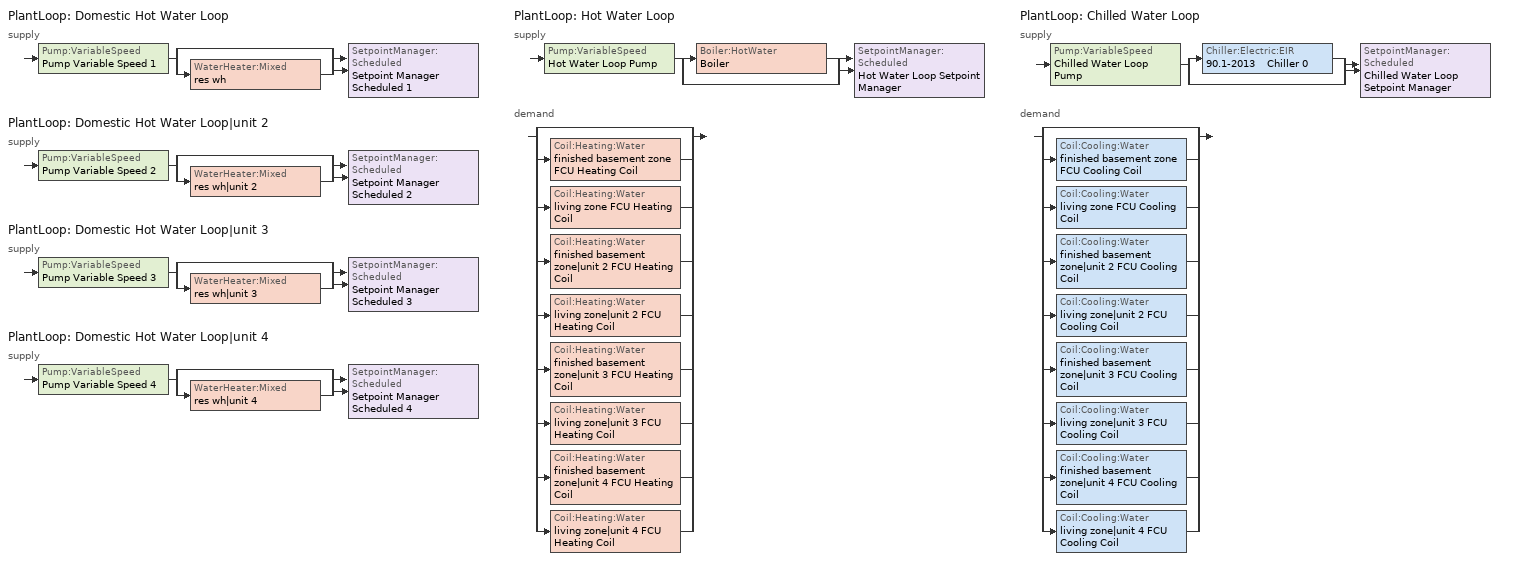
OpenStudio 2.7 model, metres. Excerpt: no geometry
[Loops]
PlantLoop 'Domestic Hot Water Loop'
 supply: Pump:VariableSpeed 'Pump Variable Speed 1' > split
  | bypass
  | WaterHeater:Mixed 'res wh'
  join > SetpointManager:Scheduled 'Setpoint Manager Scheduled 1'
PlantLoop 'Domestic Hot Water Loop|unit 2'
 supply: Pump:VariableSpeed 'Pump Variable Speed 2' > split
  | bypass
  | WaterHeater:Mixed 'res wh|unit 2'
  join > SetpointManager:Scheduled 'Setpoint Manager Scheduled 2'
PlantLoop 'Domestic Hot Water Loop|unit 3'
 supply: Pump:VariableSpeed 'Pump Variable Speed 3' > split
  | bypass
  | WaterHeater:Mixed 'res wh|unit 3'
  join > SetpointManager:Scheduled 'Setpoint Manager Scheduled 3'
PlantLoop 'Domestic Hot Water Loop|unit 4'
 supply: Pump:VariableSpeed 'Pump Variable Speed 4' > split
  | bypass
  | WaterHeater:Mixed 'res wh|unit 4'
  join > SetpointManager:Scheduled 'Setpoint Manager Scheduled 4'
PlantLoop 'Hot Water Loop'
 supply: Pump:VariableSpeed 'Hot Water Loop Pump' > split
  | Boiler:HotWater 'Boiler'
  | bypass
  join > SetpointManager:Scheduled 'Hot Water Loop Setpoint Manager'
 demand: split
  | bypass
  | Coil:Heating:Water 'finished basement zone FCU Heating Coil'
  | Coil:Heating:Water 'living zone FCU Heating Coil'
  | Coil:Heating:Water 'finished basement zone|unit 2 FCU Heating Coil'
  | Coil:Heating:Water 'living zone|unit 2 FCU Heating Coil'
  | Coil:Heating:Water 'finished basement zone|unit 3 FCU Heating Coil'
  | Coil:Heating:Water 'living zone|unit 3 FCU Heating Coil'
  | Coil:Heating:Water 'finished basement zone|unit 4 FCU Heating Coil'
  | Coil:Heating:Water 'living zone|unit 4 FCU Heating Coil'
PlantLoop 'Chilled Water Loop'
 supply: Pump:VariableSpeed 'Chilled Water Loop Pump' > split
  | Chiller:Electric:EIR '90.1-2013    Chiller 0'
  | bypass
  join > SetpointManager:Scheduled 'Chilled Water Loop Setpoint Manager'
 demand: split
  | bypass
  | Coil:Cooling:Water 'finished basement zone FCU Cooling Coil'
  | Coil:Cooling:Water 'living zone FCU Cooling Coil'
  | Coil:Cooling:Water 'finished basement zone|unit 2 FCU Cooling Coil'
  | Coil:Cooling:Water 'living zone|unit 2 FCU Cooling Coil'
  | Coil:Cooling:Water 'finished basement zone|unit 3 FCU Cooling Coil'
  | Coil:Cooling:Water 'living zone|unit 3 FCU Cooling Coil'
  | Coil:Cooling:Water 'finished basement zone|unit 4 FCU Cooling Coil'
  | Coil:Cooling:Water 'living zone|unit 4 FCU Cooling Coil'
[Sizing:Zone] Zone Cooling Design Supply Air Temperature Input Method=SupplyAirTemperature; Zone Cooling Design Supply Air Temperature {C}=12.7778; Zone Cooling Design Supply Air Temperature Difference {deltaC}=11.11; Zone Heating Design Supply Air Temperature Input Method=SupplyAirTemperature; Zone Heating Design Supply Air Temperature {C}=40; Zone Heating Design Supply Air Temperature Difference {deltaC}=11.11; Zone Cooling Design Supply Air Humidity Ratio {kg-H2O/kg-air}=0.0085; Zone Heating Design Supply Air Humidity Ratio {kg-H2O/kg-air}=0.008; Cooling Design Air Flow Method=DesignDay; Heating Design Air Flow Method=DesignDay; Account for Dedicated Outdoor Air System=No; Dedicated Outdoor Air System Control Strategy=NeutralSupplyAir; Dedicated Outdoor Air Low Setpoint Temperature for Design {C}=autosize; Dedicated Outdoor Air High Setpoint Temperature for Design {C}=autosize
living zone; living zone|unit 2; living zone|unit 3; living zone|unit 4; finished basement zone; finished basement zone|unit 2; finished basement zone|unit 3; finished basement zone|unit 4
[Zone equipment]
living zone: living zone FCU
living zone|unit 2: living zone|unit 2 FCU
living zone|unit 3: living zone|unit 3 FCU
living zone|unit 4: living zone|unit 4 FCU
finished basement zone: finished basement zone FCU
finished basement zone|unit 2: finished basement zone|unit 2 FCU
finished basement zone|unit 3: finished basement zone|unit 3 FCU
finished basement zone|unit 4: finished basement zone|unit 4 FCU
[PlantLoop] Glycol Concentration=0; Load Distribution Scheme=Optimal
Name | Maximum Loop Flow Rate {m3/s} | Plant Loop Volume {m3} | Fluid Type | Minimum Loop Temperature {C} | Maximum Loop Temperature {C}
Domestic Hot Water Loop; Domestic Hot Water Loop|unit 2; Domestic Hot Water Loop|unit 3; Domestic Hot Water Loop|unit 4 | 0.01 | 0.003
Hot Water Loop |  | Autocalculate | Water | 10
Chilled Water Loop |  | Autocalculate |  | 1 | 40
[Sizing:Plant] Sizing Option=NonCoincident; Zone Timesteps in Averaging Window=1; Coincident Sizing Factor Mode=None
Name | Loop Type | Design Loop Exit Temperature {C} | Loop Design Temperature Difference {deltaC}
Domestic Hot Water Loop; Domestic Hot Water Loop|unit 2; Domestic Hot Water Loop|unit 3; Domestic Hot Water Loop|unit 4 | Heating | 52.6667 | 5.55556
Hot Water Loop | Heating | 82.2222 | 11.1111
Chilled Water Loop | Cooling | 6.66667 | 5.61111
[Pump:VariableSpeed] Pump Control Type=Intermittent; Skin Loss Radiative Fraction=0.5; Design Power Sizing Method=PowerPerFlowPerPressure; Design Electric Power per Unit Flow Rate {W/(m3/s)}=348701.1; Design Shaft Power per Unit Flow Rate per Unit Head {W-s/m3-Pa}=1.28205; Design Minimum Flow Rate Fraction=0
Name | Rated Flow Rate {m3/s} | Rated Pump Head {Pa} | Rated Power Consumption {W} | Motor Efficiency | Fraction of Motor Inefficiencies to Fluid Stream | Coefficient 1 of the Part Load Performance Curve | Coefficient 2 of the Part Load Performance Curve | Coefficient 3 of the Part Load Performance Curve | Coefficient 4 of the Part Load Performance Curve
Pump Variable Speed 1; Pump Variable Speed 2; Pump Variable Speed 3; Pump Variable Speed 4 | 0.01 | 1 | 0 | 1 | 0 | 0 | 1 | 0 | 0
Hot Water Loop Pump |  | 179344 |  | 0.9
Chilled Water Loop Pump |  | 179344 |  | 0.9 | 0 | 0 | 1 | 0 | 0
[SetpointManager:Scheduled] Control Variable=Temperature
Name | Schedule
Setpoint Manager Scheduled 1 | dhw temp
Setpoint Manager Scheduled 2 | dhw temp 1
Setpoint Manager Scheduled 3 | dhw temp 2
Setpoint Manager Scheduled 4 | dhw temp 3
Hot Water Loop Setpoint Manager | Hot Water Loop Temp - 180F
Chilled Water Loop Setpoint Manager | Chilled Water Loop Temp - 44F
[WaterHeater:Mixed] Tank Volume {m3}=0.143846; Deadband Temperature Difference {deltaC}=2; Maximum Temperature Limit {C}=99; Heater Control Type=Cycle; Heater Maximum Capacity {W}=11722.8; Heater Minimum Capacity {W}=0; Heater Fuel Type=NaturalGas; Heater Thermal Efficiency=0.773298; Off Cycle Parasitic Fuel Consumption Rate {W}=0; Off Cycle Parasitic Fuel Type=Electricity; Off Cycle Parasitic Heat Fraction to Tank=0; On Cycle Parasitic Fuel Consumption Rate {W}=0; On Cycle Parasitic Fuel Type=Electricity; On Cycle Parasitic Heat Fraction to Tank=0; Ambient Temperature Indicator=ThermalZone; Off Cycle Loss Coefficient to Ambient Temperature {W/K}=4.15693; Off Cycle Loss Fraction to Thermal Zone=0.64; On Cycle Loss Coefficient to Ambient Temperature {W/K}=4.15693; On Cycle Loss Fraction to Thermal Zone=1; Use Side Effectiveness=1; Source Side Effectiveness=1; Use Side Design Flow Rate {m3/s}=autosize; Source Side Design Flow Rate {m3/s}=autosize; Indirect Water Heating Recovery Time {hr}=1.5; Source Side Flow Control Mode=IndirectHeatPrimarySetpoint
Name | Setpoint Temperature Schedule | Ambient Temperature Thermal Zone
res wh | WH Setpoint Temp | finished basement zone
res wh|unit 2 | WH Setpoint Temp 1 | finished basement zone|unit 2
res wh|unit 3 | WH Setpoint Temp 2 | finished basement zone|unit 3
res wh|unit 4 | WH Setpoint Temp 3 | finished basement zone|unit 4
[Boiler:HotWater]
Boiler: Fuel Type=NaturalGas; Nominal Thermal Efficiency=0.78; Efficiency Curve Temperature Evaluation Variable=LeavingBoiler; Design Water Outlet Temperature {C}=82.2222; Minimum Part Load Ratio=0; Maximum Part Load Ratio=1.2; Optimum Part Load Ratio=1; Water Outlet Upper Temperature Limit {C}=95; Boiler Flow Mode=LeavingSetpointModulated; Parasitic Electric Load {W}=0; Sizing Factor=1
[Chiller:Electric:EIR]
90.1-2013    Chiller 0: Reference Capacity {W}=Autosize; Reference COP {W/W}=5.5; Reference Leaving Chilled Water Temperature {C}=6.66667; Reference Entering Condenser Fluid Temperature {C}=35; Cooling Capacity Function of Temperature Curve=Curve Biquadratic 1; Electric Input to Cooling Output Ratio Function of Temperature Curve=Curve Biquadratic 2; Electric Input to Cooling Output Ratio Function of Part Load Ratio Curve=Curve Quadratic 1; Minimum Part Load Ratio=0.15; Maximum Part Load Ratio=1; Optimum Part Load Ratio=1; Minimum Unloading Ratio=0.25; Condenser Type=AirCooled; Leaving Chilled Water Lower Temperature Limit {C}=2.22222; Chiller Flow Mode=ConstantFlow; Design Heat Recovery Water Flow Rate {m3/s}=0; Sizing Factor=1; Basin Heater Capacity {W/K}=0; Basin Heater Setpoint Temperature {C}=10
[Coil:Cooling:Water] Availability Schedule=residential cooling season; Design Inlet Water Temperature {C}=Autosize; Heat Exchanger Configuration=CrossFlow
finished basement zone FCU Cooling Coil; living zone FCU Cooling Coil; finished basement zone|unit 2 FCU Cooling Coil; living zone|unit 2 FCU Cooling Coil; finished basement zone|unit 3 FCU Cooling Coil; living zone|unit 3 FCU Cooling Coil; finished basement zone|unit 4 FCU Cooling Coil; living zone|unit 4 FCU Cooling Coil
[Controller:WaterCoil] Minimum Actuated Flow {m3/s}=0
Name | Water Coil | Action | Controller Convergence Tolerance {deltaC}
finished basement zone FCU Cooling Coil Controller | finished basement zone FCU Cooling Coil | Reverse
finished basement zone FCU Heating Coil Controller | finished basement zone FCU Heating Coil | Normal | 0.1
living zone FCU Cooling Coil Controller | living zone FCU Cooling Coil | Reverse
living zone FCU Heating Coil Controller | living zone FCU Heating Coil | Normal | 0.1
finished basement zone|unit 2 FCU Cooling Coil Controller | finished basement zone|unit 2 FCU Cooling Coil | Reverse
finished basement zone|unit 2 FCU Heating Coil Controller | finished basement zone|unit 2 FCU Heating Coil | Normal | 0.1
living zone|unit 2 FCU Cooling Coil Controller | living zone|unit 2 FCU Cooling Coil | Reverse
living zone|unit 2 FCU Heating Coil Controller | living zone|unit 2 FCU Heating Coil | Normal | 0.1
finished basement zone|unit 3 FCU Cooling Coil Controller | finished basement zone|unit 3 FCU Cooling Coil | Reverse
finished basement zone|unit 3 FCU Heating Coil Controller | finished basement zone|unit 3 FCU Heating Coil | Normal | 0.1
living zone|unit 3 FCU Cooling Coil Controller | living zone|unit 3 FCU Cooling Coil | Reverse
living zone|unit 3 FCU Heating Coil Controller | living zone|unit 3 FCU Heating Coil | Normal | 0.1
finished basement zone|unit 4 FCU Cooling Coil Controller | finished basement zone|unit 4 FCU Cooling Coil | Reverse
finished basement zone|unit 4 FCU Heating Coil Controller | finished basement zone|unit 4 FCU Heating Coil | Normal | 0.1
living zone|unit 4 FCU Cooling Coil Controller | living zone|unit 4 FCU Cooling Coil | Reverse
living zone|unit 4 FCU Heating Coil Controller | living zone|unit 4 FCU Heating Coil | Normal | 0.1
[Coil:Heating:Water] Availability Schedule=residential heating season; Rated Inlet Water Temperature {C}=82.2222; Rated Inlet Air Temperature {C}=16.6; Rated Outlet Water Temperature {C}=71.1111; Rated Outlet Air Temperature {C}=40
finished basement zone FCU Heating Coil; living zone FCU Heating Coil; finished basement zone|unit 2 FCU Heating Coil; living zone|unit 2 FCU Heating Coil; finished basement zone|unit 3 FCU Heating Coil; living zone|unit 3 FCU Heating Coil; finished basement zone|unit 4 FCU Heating Coil; living zone|unit 4 FCU Heating Coil
[Fan:OnOff] Availability Schedule=Always On Discrete; Fan Total Efficiency=0.16; Pressure Rise {Pa}=270.899; Maximum Flow Rate {m3/s}=autosize; Motor Efficiency=0.29; Motor In Airstream Fraction=1
Name | Fan Power Ratio Function of Speed Ratio Curve | Fan Efficiency Ratio Function of Speed Ratio Curve
finished basement zone Fan Coil fan | Fan On Off Power Curve | Fan On Off Efficiency Curve
living zone Fan Coil fan | Fan On Off Power Curve 1 | Fan On Off Efficiency Curve 1
finished basement zone|unit 2 Fan Coil fan | Fan On Off Power Curve 2 | Fan On Off Efficiency Curve 2
living zone|unit 2 Fan Coil fan | Fan On Off Power Curve 3 | Fan On Off Efficiency Curve 3
finished basement zone|unit 3 Fan Coil fan | Fan On Off Power Curve 4 | Fan On Off Efficiency Curve 4
living zone|unit 3 Fan Coil fan | Fan On Off Power Curve 5 | Fan On Off Efficiency Curve 5
finished basement zone|unit 4 Fan Coil fan | Fan On Off Power Curve 6 | Fan On Off Efficiency Curve 6
living zone|unit 4 Fan Coil fan | Fan On Off Power Curve 7 | Fan On Off Efficiency Curve 7
[ZoneHVAC:FourPipeFanCoil] Availability Schedule=Always On Discrete; Capacity Control Method=CyclingFan; Maximum Supply Air Flow Rate {m3/s}=autosize; Maximum Outdoor Air Flow Rate {m3/s}=0; Maximum Cold Water Flow Rate {m3/s}=autosize; Maximum Hot Water Flow Rate {m3/s}=autosize; Minimum Supply Air Temperature in Cooling Mode {C}=autosize; Maximum Supply Air Temperature in Heating Mode {C}=autosize
Name | Supply Air Fan | Cooling Coil | Heating Coil
finished basement zone FCU | finished basement zone Fan Coil fan | finished basement zone FCU Cooling Coil | finished basement zone FCU Heating Coil
living zone FCU | living zone Fan Coil fan | living zone FCU Cooling Coil | living zone FCU Heating Coil
finished basement zone|unit 2 FCU | finished basement zone|unit 2 Fan Coil fan | finished basement zone|unit 2 FCU Cooling Coil | finished basement zone|unit 2 FCU Heating Coil
living zone|unit 2 FCU | living zone|unit 2 Fan Coil fan | living zone|unit 2 FCU Cooling Coil | living zone|unit 2 FCU Heating Coil
finished basement zone|unit 3 FCU | finished basement zone|unit 3 Fan Coil fan | finished basement zone|unit 3 FCU Cooling Coil | finished basement zone|unit 3 FCU Heating Coil
living zone|unit 3 FCU | living zone|unit 3 Fan Coil fan | living zone|unit 3 FCU Cooling Coil | living zone|unit 3 FCU Heating Coil
finished basement zone|unit 4 FCU | finished basement zone|unit 4 Fan Coil fan | finished basement zone|unit 4 FCU Cooling Coil | finished basement zone|unit 4 FCU Heating Coil
living zone|unit 4 FCU | living zone|unit 4 Fan Coil fan | living zone|unit 4 FCU Cooling Coil | living zone|unit 4 FCU Heating Coil
[EnergyManagementSystem:Sensor]
Name | Output Variable or Output Meter Index Key | Output Variable or Output Meter
res_af_1_tin_s | living zone | Zone Mean Air Temperature
res_af_1_tt_s | living zone | Zone Outdoor Air Drybulb Temperature
res_ds_1_win_s | living zone | Zone Mean Air Humidity Ratio
res_af_2_tin_s | living zone|unit 2 | Zone Mean Air Temperature
res_af_2_tt_s | living zone|unit 2 | Zone Outdoor Air Drybulb Temperature
res_ds_2_win_s | living zone|unit 2 | Zone Mean Air Humidity Ratio
res_af_3_tin_s | living zone|unit 3 | Zone Mean Air Temperature
res_af_3_tt_s | living zone|unit 3 | Zone Outdoor Air Drybulb Temperature
res_ds_3_win_s | living zone|unit 3 | Zone Mean Air Humidity Ratio
res_af_4_tin_s | living zone|unit 4 | Zone Mean Air Temperature
res_af_4_tt_s | living zone|unit 4 | Zone Outdoor Air Drybulb Temperature
res_ds_4_win_s | living zone|unit 4 | Zone Mean Air Humidity Ratio
[Schedule:Ruleset]
Name | Default Day Schedule
Hot Water Loop Temp - 180F | Hot Water Loop Temp - 180F Default
Chilled Water Loop Temp - 44F | Chilled Water Loop Temp - 44F Default
residential cooling season | Schedule Day 10
residential heating season | Schedule Day 1
[Schedule:Day]
Hot Water Loop Temp - 180F Default: 24, 0, 82.2222
Chilled Water Loop Temp - 44F Default: 24, 0, 6.66667
Schedule Day 10; Schedule Day 1: 24, 0, 0
residential cooling season allday1; residential cooling season allday2; residential cooling season allday3; residential cooling season allday4; residential cooling season allday5; residential cooling season allday6; residential cooling season allday7; residential cooling season allday8; residential cooling season allday9; residential cooling season allday10; residential cooling season allday11; residential cooling season allday12; residential heating season allday1; residential heating season allday2; residential heating season allday3; residential heating season allday4; residential heating season allday5; residential heating season allday6; residential heating season allday7; residential heating season allday8; residential heating season allday9; residential heating season allday10; residential heating season allday11; residential heating season allday12: 24, 0, 1
[Schedule:Rule] Apply Sunday=Yes; Apply Monday=Yes; Apply Tuesday=Yes; Apply Wednesday=Yes; Apply Thursday=Yes; Apply Friday=Yes; Apply Saturday=Yes; Date Specification Type=DateRange; Start Day=1
Name | Schedule Ruleset | Rule Order | Day Schedule | Start Month | End Month | End Day
residential cooling season allday ruleset1 | residential cooling season | 11 | residential cooling season allday1 | 1 | 1 | 31
residential cooling season allday ruleset2 | residential cooling season | 10 | residential cooling season allday2 | 2 | 2 | 28
residential cooling season allday ruleset3 | residential cooling season | 9 | residential cooling season allday3 | 3 | 3 | 31
residential cooling season allday ruleset4 | residential cooling season | 8 | residential cooling season allday4 | 4 | 4 | 30
residential cooling season allday ruleset5 | residential cooling season | 7 | residential cooling season allday5 | 5 | 5 | 31
residential cooling season allday ruleset6 | residential cooling season | 6 | residential cooling season allday6 | 6 | 6 | 30
residential cooling season allday ruleset7 | residential cooling season | 5 | residential cooling season allday7 | 7 | 7 | 31
residential cooling season allday ruleset8 | residential cooling season | 4 | residential cooling season allday8 | 8 | 8 | 31
residential cooling season allday ruleset9 | residential cooling season | 3 | residential cooling season allday9 | 9 | 9 | 30
residential cooling season allday ruleset10 | residential cooling season | 2 | residential cooling season allday10 | 10 | 10 | 31
residential cooling season allday ruleset11 | residential cooling season | 1 | residential cooling season allday11 | 11 | 11 | 30
residential cooling season allday ruleset12 | residential cooling season | 0 | residential cooling season allday12 | 12 | 12 | 31
residential heating season allday ruleset1 | residential heating season | 11 | residential heating season allday1 | 1 | 1 | 31
residential heating season allday ruleset2 | residential heating season | 10 | residential heating season allday2 | 2 | 2 | 28
residential heating season allday ruleset3 | residential heating season | 9 | residential heating season allday3 | 3 | 3 | 31
residential heating season allday ruleset4 | residential heating season | 8 | residential heating season allday4 | 4 | 4 | 30
residential heating season allday ruleset5 | residential heating season | 7 | residential heating season allday5 | 5 | 5 | 31
residential heating season allday ruleset6 | residential heating season | 6 | residential heating season allday6 | 6 | 6 | 30
residential heating season allday ruleset7 | residential heating season | 5 | residential heating season allday7 | 7 | 7 | 31
residential heating season allday ruleset8 | residential heating season | 4 | residential heating season allday8 | 8 | 8 | 31
residential heating season allday ruleset9 | residential heating season | 3 | residential heating season allday9 | 9 | 9 | 30
residential heating season allday ruleset10 | residential heating season | 2 | residential heating season allday10 | 10 | 10 | 31
residential heating season allday ruleset11 | residential heating season | 1 | residential heating season allday11 | 11 | 11 | 30
residential heating season allday ruleset12 | residential heating season | 0 | residential heating season allday12 | 12 | 12 | 31
[Schedule:Constant]
Name | Value
dhw temp; WH Setpoint Temp; dhw temp 1; WH Setpoint Temp 1; dhw temp 2; WH Setpoint Temp 2; dhw temp 3; WH Setpoint Temp 3 | 52.6667
Always On Discrete | 1
[Curve:Biquadratic] Minimum Value of x=5; Maximum Value of x=10; Minimum Value of y=24; Maximum Value of y=35
Name | Coefficient1 Constant | Coefficient2 x | Coefficient3 x**2 | Coefficient4 y | Coefficient5 y**2 | Coefficient6 x*y
Curve Biquadratic 1 | 1.02152 | 0.0370359 | 0.000233248 | -0.00389405 | -6.52536e-05 | -0.000268045
Curve Biquadratic 2 | 0.701769 | -0.00452016 | 0.00053311 | -0.00549821 | 0.000544579 | -0.000729032
[Curve:Quadratic]
Curve Quadratic 1: Coefficient1 Constant=0.0636912; Coefficient2 x=0.584888; Coefficient3 x**2=0.352803; Minimum Value of x=0; Maximum Value of x=1
[Curve:Exponent] Coefficient1 Constant=1; Coefficient2 Constant=0; Coefficient3 Constant=0; Minimum Value of x=0; Maximum Value of x=1
Fan On Off Power Curve; Fan On Off Power Curve 1; Fan On Off Power Curve 2; Fan On Off Power Curve 3; Fan On Off Power Curve 4; Fan On Off Power Curve 5; Fan On Off Power Curve 6; Fan On Off Power Curve 7
[Curve:Cubic] Coefficient1 Constant=1; Coefficient2 x=0; Coefficient3 x**2=0; Coefficient4 x**3=0; Minimum Value of x=0; Maximum Value of x=1
Fan On Off Efficiency Curve; Fan On Off Efficiency Curve 1; Fan On Off Efficiency Curve 2; Fan On Off Efficiency Curve 3; Fan On Off Efficiency Curve 4; Fan On Off Efficiency Curve 5; Fan On Off Efficiency Curve 6; Fan On Off Efficiency Curve 7
